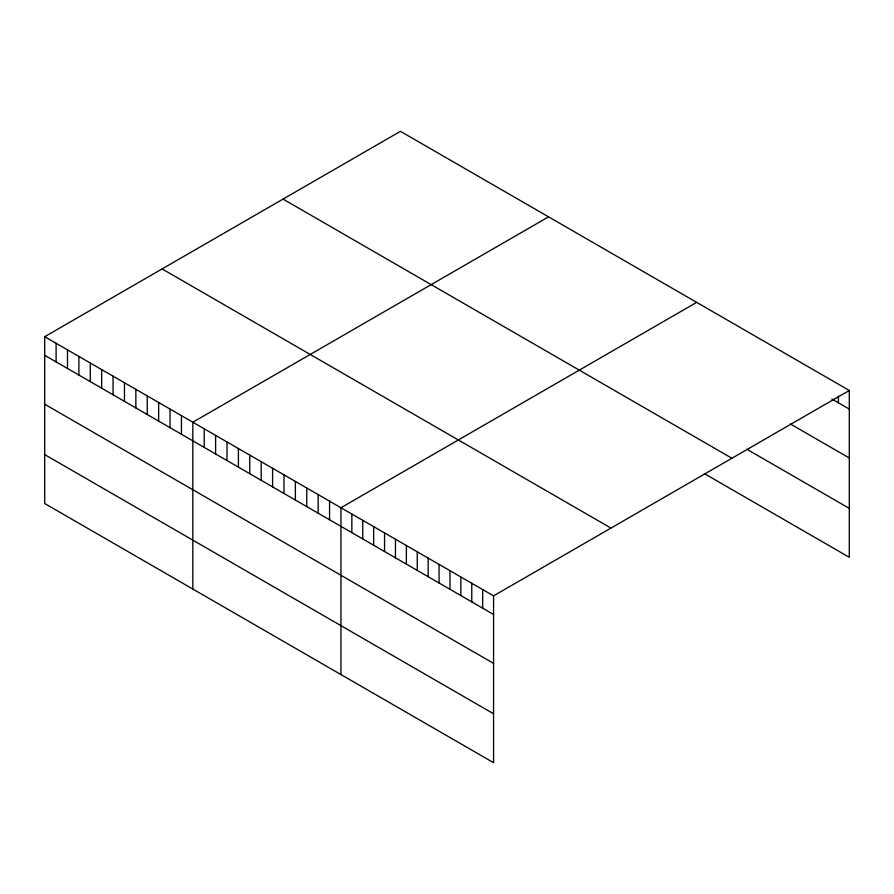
<?xml version="1.0" encoding="UTF-8"?>
<svg xmlns="http://www.w3.org/2000/svg" width="894" height="894" viewBox="0 0 894 894"><rect width="100%" height="100%" fill="white"/><g stroke="black" fill="none" stroke-linecap="round" stroke-linejoin="round"><path stroke-width="1.34" d="M44.7 336.703L493.566 595.862L493.566 762.671L44.7 503.523L44.7 336.703L400.434 131.329L849.3 390.477L849.3 557.297L704.316 473.585M548.558 216.851L192.825 422.225L192.825 589.045M696.683 302.362L340.949 507.747L340.949 674.568M493.566 595.862L849.3 390.477M831.856 399.015L849.3 409.083M790.43 424.002L849.3 457.996M746.825 449.224L849.3 508.384M283.04 199.105L731.907 458.253M162.093 268.926L610.96 528.086M44.7 355.309L493.566 614.457M44.7 404.222L493.566 663.37M44.7 454.61L493.566 713.758M838.404 396.143L838.404 402.792M482.671 589.559L482.671 608.166M471.764 583.268L471.764 601.874M460.868 576.976L460.868 595.583M449.961 570.685L449.961 589.28M439.066 564.393L439.066 582.989M428.159 558.091L428.159 576.697M417.263 551.799L417.263 570.406M406.357 545.508L406.357 564.114M395.461 539.216L395.461 557.811M384.554 532.925L384.554 551.52M373.658 526.622L373.658 545.228M362.752 520.33L362.752 538.937M351.856 514.039L351.856 532.645M329.562 501.165L329.562 519.772M318.163 494.583L318.163 513.19M306.765 488.012L306.765 506.607M295.378 481.43L295.378 500.037M283.979 474.848L283.979 493.454M272.592 468.277L272.592 486.872M261.193 461.695L261.193 480.301M249.795 455.113L249.795 473.719M238.407 448.542L238.407 467.137M227.009 441.96L227.009 460.566M215.61 435.378L215.61 453.984M204.223 428.807L204.223 447.402M181.437 415.643L181.437 434.249M170.039 409.072L170.039 427.667M158.64 402.49L158.64 421.096M147.253 395.908L147.253 414.514M135.854 389.337L135.854 407.932M124.456 382.755L124.456 401.361M113.069 376.173L113.069 394.779M101.67 369.602L101.67 388.197M90.283 363.02L90.283 381.626M78.884 356.438L78.884 375.044M67.486 349.867L67.486 368.462M56.099 343.285L56.099 361.88"/></g></svg>
